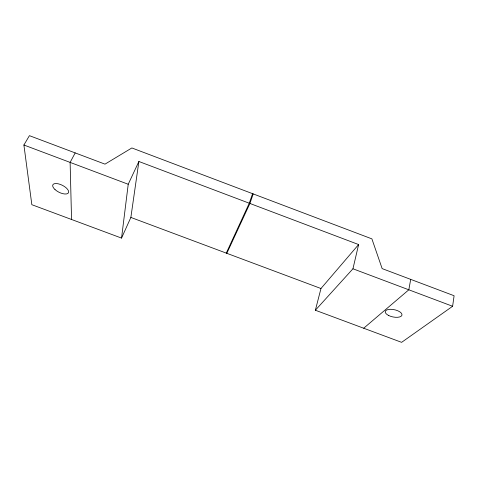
<?xml version="1.0" encoding="UTF-8"?>
<svg xmlns="http://www.w3.org/2000/svg" width="478" height="478" viewBox="0 0 478 478"><rect width="100%" height="100%" fill="white"/><g stroke="black" fill="none" stroke-linecap="round" stroke-linejoin="round"><path stroke-width="0.72" d="M121.543 238.092L128.229 184.257L138.889 161.492L358.614 244.551L352.949 268.785L315.372 310.24L401.616 342.344L452.618 306.273L454.1 295.733L382.149 268.612L371.896 238.869L131.868 147.953L104.999 164.145L29.421 135.656L23.9 145.013L31.841 204.698L121.543 238.092L130.864 217.43L138.889 161.492M410.704 279.373L408.821 289.799L363.698 328.225M315.372 310.24L320.971 288.515L358.614 244.551M252.581 193.68L249.277 203.222L226.273 253.107M253.203 193.913L249.91 203.461L226.823 253.31M75.189 152.912L70.117 162.401L71.551 219.48M130.864 217.43L320.971 288.515M23.9 145.013L128.229 184.257M352.949 268.785L452.618 306.273M388.333 315.331A8.544 3.693 12 0 0 401.902 315.319A8.544 3.693 12 0 0 390.61 309.29A8.544 3.693 12 0 0 388.333 315.331M55.006 189.551A8.765 3.86 26.9 0 0 68.408 192.867A8.765 3.86 26.9 0 0 58.591 183.881A8.765 3.86 26.9 0 0 55.006 189.551"/></g></svg>
